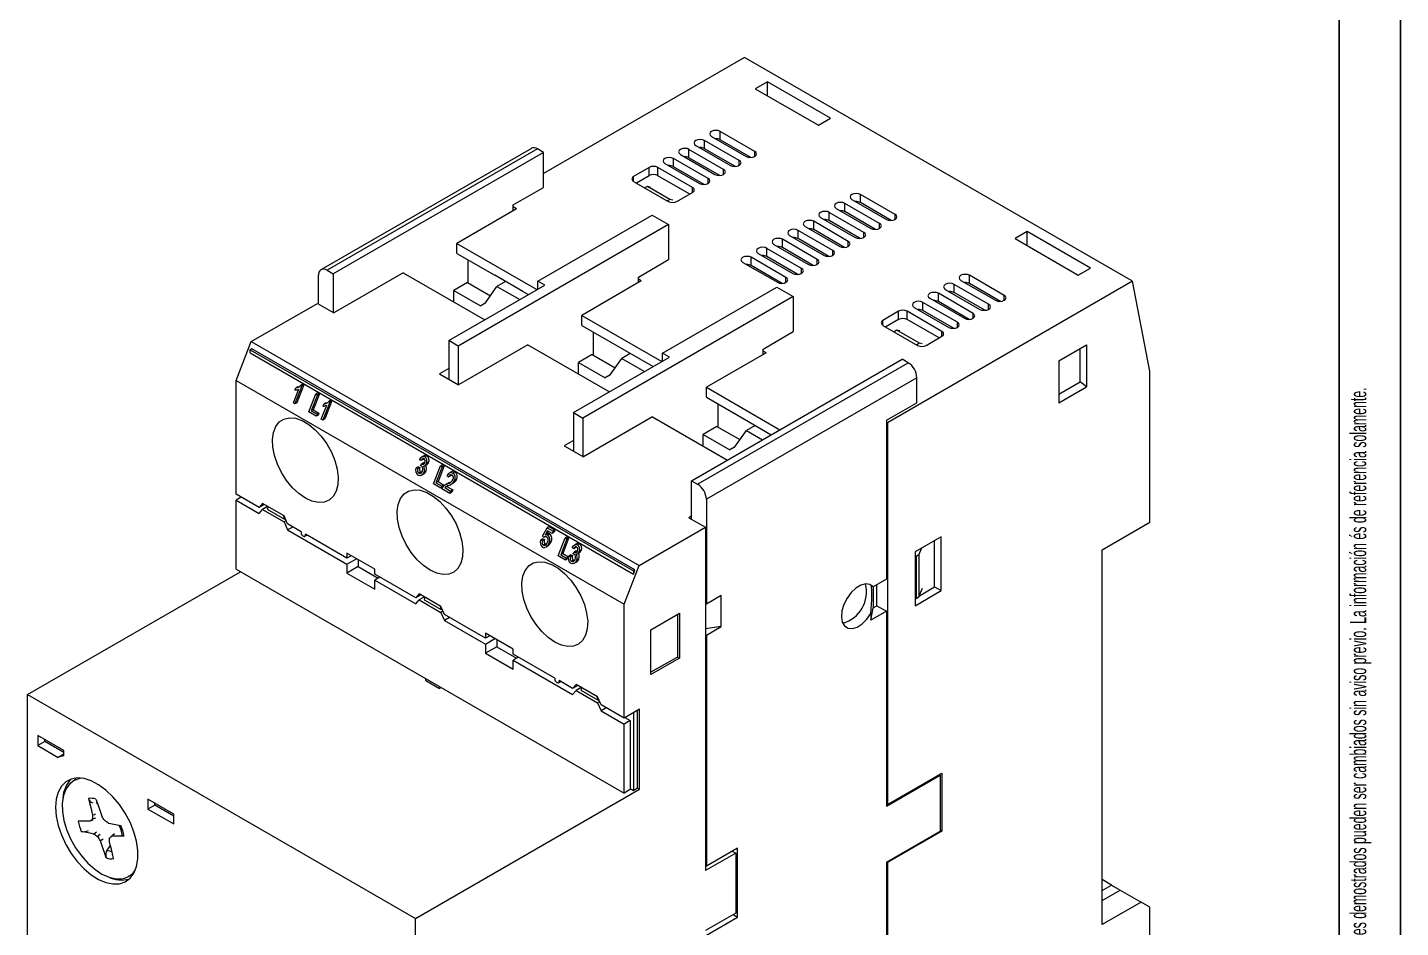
# Model space of a CAD drawing. Header units: millimetres. Extents: x 0 to 420, y 0 to 297.
# Drawn here: x 307.9 to 420, y 73.1 to 146.7 of the extents above; entities that cross this region are included whole.
import ezdxf

# ---------------------------------------------------------------- set-up
doc = ezdxf.new("R2010")
doc.units = ezdxf.units.MM
doc.layers.add('FORMATO', color=7, linetype='Continuous')
doc.styles.add('SLDTEXTSTYLE1', font='TXT', dxfattribs={"width": 0.605})
doc.styles.add('SLDTEXTSTYLE2', font='TXT', dxfattribs={"width": 0.569583})

# ---------------------------------------------------------------- blocks, each defined once
blk = doc.blocks.new('SW_NOTE_0')
at = {"color": 0, "linetype": 'Continuous', "lineweight": 0, "attachment_point": 1, "rotation": 90}
for s, insert, char_height, style in [('Sujeito a alteração sem aviso prévio. As informações contidas são valores de referência.                                                           Los valores demostrados pueden ser cambiados sin aviso previo. La información és de referencia solamente.', (-1.71, 0), 1.32292, 'SLDTEXTSTYLE2'), ('The values shown are subject to change without prior notice. The information is for reference only.', (0.06, 0), 1.3229, 'SLDTEXTSTYLE1')]:
    blk.add_mtext(s, dxfattribs=dict(at, insert=insert, char_height=char_height, style=style))

msp = doc.modelspace()

# ---------------------------------------------------------------- linework, layer by layer
at = {"color": 7, "linetype": 'Continuous', "lineweight": 15}
for p, q in [((366.43, 144.21), (350.02, 134.74)), ((398.11, 125.93), (366.43, 144.21)), ((368.3, 142.23), (367.31, 141.66)), ((367.31, 141.66), (372.47, 138.68)), ((373.46, 139.25), (368.3, 142.23)), ((368.3, 141.09), (368.3, 142.23)), ((372.47, 138.68), (373.46, 139.25)), ((367.28, 136.54), (364.45, 138.17)), ((364.45, 137.5), (364.45, 138.17)), ((349.03, 136.79), (331.85, 126.87)), ((362.47, 137.03), (365.3, 135.4)), ((366, 135.81), (363.18, 137.44)), ((363.18, 136.76), (363.18, 137.44)), ((363.74, 137.76), (366.57, 136.13)), ((366.96, 136.05), (364.45, 137.5)), ((349.53, 136.74), (332.35, 126.83)), ((350.02, 136.46), (332.84, 126.54)), ((350.02, 136.46), (349.53, 136.74)), ((350.02, 133.6), (350.02, 136.46)), ((363.46, 134.34), (360.63, 135.97)), ((360.63, 135.29), (360.63, 135.97)), ((361.2, 136.3), (364.02, 134.66)), ((364.73, 135.07), (361.9, 136.7)), ((361.9, 136.03), (361.9, 136.7)), ((364.42, 134.58), (361.9, 136.03)), ((365.69, 135.31), (363.18, 136.76)), ((358.65, 135.23), (357.38, 134.5)), ((358.65, 134.56), (357.61, 133.96)), ((358.65, 134.56), (358.65, 135.23)), ((362.19, 133.6), (359.36, 135.23)), ((359.36, 134.56), (359.36, 135.23)), ((361.96, 133.06), (359.36, 134.56)), ((359.92, 135.56), (362.75, 133.93)), ((363.14, 133.84), (360.63, 135.29)), ((347.55, 132.17), (350.02, 133.6)), ((357.38, 134.09), (360.21, 132.46)), ((358.51, 133.68), (358.3, 133.56)), ((360.35, 132.62), (358.51, 133.68)), ((358.74, 133.63), (358.51, 133.68)), ((360.35, 132.62), (360.14, 132.5)), ((360.58, 132.57), (360.35, 132.62)), ((360.91, 132.46), (362.19, 133.19)), ((377.46, 130.66), (374.63, 132.29)), ((374.63, 131.62), (374.63, 132.29)), ((375.2, 132.62), (378.03, 130.99)), ((378.73, 131.4), (375.9, 133.03)), ((375.9, 132.36), (375.9, 133.03)), ((378.42, 130.9), (375.9, 132.36)), ((347.83, 131.85), (342.95, 129.03)), ((347.55, 131.68), (347.55, 132.17)), ((347.83, 131.85), (347.55, 132.01)), ((349.56, 125.95), (358.9, 131.34)), ((358.9, 131.34), (360.24, 130.56)), ((376.19, 129.93), (373.36, 131.56)), ((373.36, 130.89), (373.36, 131.56)), ((373.92, 131.89), (376.75, 130.25)), ((377.14, 130.17), (374.63, 131.62)), ((360.24, 130.56), (343.06, 120.64)), ((360.24, 130.56), (360.24, 127.7)), ((373.64, 128.46), (370.81, 130.09)), ((370.81, 129.42), (370.81, 130.09)), ((371.38, 130.42), (374.21, 128.78)), ((374.91, 129.19), (372.09, 130.83)), ((372.09, 130.15), (372.09, 130.83)), ((374.6, 128.7), (372.09, 130.15)), ((372.65, 131.15), (375.48, 129.52)), ((375.87, 129.44), (373.36, 130.89)), ((342.95, 129.03), (349.49, 125.25)), ((342.95, 128.21), (342.95, 129.03)), ((368.83, 128.95), (371.66, 127.31)), ((372.37, 127.72), (369.54, 129.36)), ((369.54, 128.68), (369.54, 129.36)), ((370.11, 129.68), (372.93, 128.05)), ((373.33, 127.97), (370.81, 129.42)), ((389.52, 129.99), (388.53, 129.42)), ((388.53, 129.42), (393.69, 126.44)), ((394.68, 127.01), (389.52, 129.99)), ((389.52, 128.85), (389.52, 129.99)), ((342.95, 128.21), (346.06, 126.42)), ((369.82, 126.25), (366.99, 127.89)), ((366.99, 127.21), (366.99, 127.89)), ((367.56, 128.21), (370.39, 126.58)), ((371.1, 126.99), (368.27, 128.62)), ((368.27, 127.95), (368.27, 128.62)), ((370.78, 126.5), (368.27, 127.95)), ((372.05, 127.23), (369.54, 128.68)), ((332.35, 126.83), (332.84, 126.54)), ((343.87, 125.8), (343.87, 127.68)), ((357.77, 126.27), (360.24, 127.7)), ((366.29, 127.48), (369.12, 125.85)), ((369.51, 125.76), (366.99, 127.21)), ((393.69, 126.44), (394.68, 127.01)), ((331.64, 124.09), (331.64, 126.42)), ((332.84, 126.54), (332.84, 123.4)), ((338.57, 126.62), (332.91, 123.36)), ((338.57, 126.62), (345.22, 122.78)), ((342.28, 121.09), (350.13, 125.62)), ((343.82, 125.83), (342.69, 125.18)), ((343.82, 125.83), (345.69, 124.75)), ((348.33, 125.11), (346.06, 126.42)), ((346.93, 125.92), (346.22, 125.51)), ((350.13, 125.62), (349.56, 125.95)), ((349.56, 125.29), (349.56, 125.95)), ((358.01, 125.97), (353.14, 123.15)), ((357.77, 125.82), (357.77, 126.27)), ((358.01, 125.97), (357.77, 126.11)), ((398.11, 125.93), (378.1, 114.37)), ((386.37, 124.05), (383.54, 125.68)), ((383.54, 125.01), (383.54, 125.68)), ((384.11, 126.01), (386.93, 124.38)), ((387.64, 124.78), (384.81, 126.42)), ((384.81, 125.74), (384.81, 126.42)), ((387.33, 124.29), (384.81, 125.74)), ((399.52, 118.58), (398.11, 125.93)), ((342.69, 124.24), (342.69, 125.18)), ((342.69, 125.18), (344.88, 123.92)), ((345.28, 124.17), (346.22, 125.51)), ((346.22, 125.51), (348.08, 124.44)), ((348.33, 125.11), (348.79, 124.85)), ((370.42, 124.68), (353.24, 114.76)), ((359.75, 120.07), (369.08, 125.46)), ((369.08, 125.46), (370.42, 124.68)), ((370.42, 124.68), (370.42, 121.82)), ((381.56, 124.54), (384.39, 122.91)), ((385.1, 123.31), (382.27, 124.95)), ((382.27, 124.27), (382.27, 124.95)), ((382.83, 125.27), (385.66, 123.64)), ((386.05, 123.56), (383.54, 125.01)), ((326.15, 121), (331.57, 124.13)), ((331.57, 124.13), (332.91, 123.36)), ((345.26, 124.14), (345.02, 124)), ((379.02, 123.48), (377.74, 122.74)), ((379.02, 122.8), (379.02, 123.48)), ((382.55, 121.84), (379.72, 123.48)), ((379.72, 122.8), (379.72, 123.48)), ((380.29, 123.8), (383.12, 122.17)), ((383.82, 122.58), (381, 124.21)), ((381, 123.54), (381, 124.21)), ((383.51, 122.09), (381, 123.54)), ((384.78, 122.82), (382.27, 124.27)), ((353.14, 123.15), (359.68, 119.38)), ((353.14, 122.33), (353.14, 123.15)), ((353.14, 122.33), (358.97, 118.97)), ((377.74, 122.33), (380.57, 120.7)), ((379.02, 122.8), (377.97, 122.2)), ((382.32, 121.3), (379.72, 122.8)), ((342.28, 121.09), (342.28, 117.95)), ((343.06, 120.64), (342.28, 121.09)), ((354.09, 121.78), (354.09, 119.91)), ((367.95, 120.4), (370.42, 121.82)), ((378.87, 121.93), (378.66, 121.8)), ((380.71, 120.87), (378.87, 121.93)), ((379.11, 121.88), (378.87, 121.93)), ((381.28, 120.7), (382.55, 121.44)), ((324.92, 117.84), (326.15, 121)), ((326.2, 120.42), (326.07, 120.34)), ((326.07, 120.34), (357.36, 102.28)), ((326.07, 120.08), (326.07, 120.34)), ((326.07, 120.08), (357.36, 102.02)), ((326.15, 121), (357.82, 102.71)), ((357.49, 102.36), (326.2, 120.42)), ((343.06, 120.64), (343.06, 117.5)), ((348.75, 120.74), (343.09, 117.48)), ((348.75, 120.74), (355.4, 116.91)), ((357.11, 120.04), (356.41, 119.63)), ((360.31, 119.74), (359.75, 120.07)), ((359.75, 119.42), (359.75, 120.07)), ((368.2, 120.09), (363.32, 117.27)), ((367.95, 119.95), (367.95, 120.4)), ((368.2, 120.09), (367.95, 120.23)), ((380.71, 120.87), (380.5, 120.74)), ((380.94, 120.81), (380.71, 120.87)), ((392.1, 119.44), (394.36, 120.74)), ((393.84, 117.72), (393.84, 120.44)), ((394.36, 120.74), (394.36, 117.31)), ((352.46, 115.21), (360.31, 119.74)), ((354, 119.96), (352.87, 119.3)), ((352.87, 118.36), (352.87, 119.3)), ((352.87, 119.3), (355.06, 118.04)), ((354, 119.96), (355.87, 118.87)), ((355.47, 118.29), (356.41, 119.63)), ((356.41, 119.63), (358.26, 118.56)), ((362.12, 109.64), (379.3, 119.56)), ((362.61, 109.35), (379.79, 119.27)), ((379.79, 119.27), (379.3, 119.56)), ((392.1, 119.44), (392.1, 116.01)), ((324.92, 117.84), (356.6, 99.56)), ((324.92, 108.54), (324.92, 117.84)), ((342.28, 118.8), (341.54, 118.38)), ((341.54, 118.38), (343.09, 117.48)), ((355.44, 118.26), (355.2, 118.13)), ((380.5, 118.05), (363.32, 108.13)), ((380.5, 116.01), (380.5, 118.05)), ((399.52, 106.25), (399.52, 118.58)), ((329.6, 115.99), (330.05, 117.13)), ((330.3, 117.39), (329.73, 115.91)), ((329.73, 117.05), (329.8, 117.22)), ((329.96, 117.32), (329.8, 117.22)), ((330.46, 117.48), (329.89, 116.01)), ((330.38, 117.53), (330.22, 117.43)), ((330.22, 117.43), (330.3, 117.39)), ((330.46, 117.48), (330.3, 117.39)), ((330.38, 117.53), (330.46, 117.48)), ((330.86, 115.26), (331.43, 116.73)), ((331.57, 116.65), (331.06, 115.35)), ((331.73, 116.75), (331.22, 115.44)), ((331.59, 116.83), (331.43, 116.73)), ((331.43, 116.73), (331.57, 116.65)), ((331.73, 116.75), (331.57, 116.65)), ((331.59, 116.83), (331.73, 116.75)), ((363.32, 117.27), (369.33, 113.8)), ((363.32, 116.46), (363.32, 117.27)), ((392.1, 116.71), (393.84, 117.72)), ((392.1, 116.01), (394.36, 117.31)), ((394.36, 117.31), (393.84, 117.72)), ((329.73, 115.91), (329.6, 115.99)), ((329.89, 116.01), (329.73, 115.91)), ((331.88, 114.67), (332.33, 115.81)), ((332.58, 116.07), (332.01, 114.59)), ((332.02, 115.73), (332.08, 115.9)), ((332.25, 116), (332.08, 115.9)), ((332.75, 116.16), (332.17, 114.69)), ((332.66, 116.21), (332.5, 116.11)), ((332.5, 116.11), (332.58, 116.07)), ((332.75, 116.16), (332.58, 116.07)), ((332.66, 116.21), (332.75, 116.16)), ((363.32, 116.46), (366.43, 114.66)), ((364.27, 115.91), (364.27, 114.03)), ((378.03, 114.58), (380.5, 116.01)), ((331.47, 114.91), (330.86, 115.26)), ((331.22, 115.44), (331.06, 115.35)), ((331.06, 115.35), (331.53, 115.08)), ((331.22, 115.44), (331.69, 115.17)), ((331.53, 115.08), (331.47, 114.91)), ((331.63, 115), (331.47, 114.91)), ((331.69, 115.17), (331.53, 115.08)), ((331.69, 115.17), (331.63, 115)), ((332.01, 114.59), (331.88, 114.67)), ((332.17, 114.69), (332.01, 114.59)), ((352.46, 115.21), (352.46, 112.07)), ((352.46, 115.21), (353.24, 114.76)), ((353.24, 114.76), (353.24, 111.62)), ((358.93, 114.86), (353.28, 111.6)), ((358.93, 114.86), (365.05, 111.33)), ((366.43, 114.66), (368.62, 113.4)), ((378.03, 114.58), (378.03, 101.6)), ((378.1, 114.37), (378.03, 114.42)), ((378.1, 114.37), (378.1, 83.18)), ((364.18, 114.08), (363.05, 113.42)), ((363.05, 112.49), (363.05, 113.42)), ((363.05, 113.42), (365.24, 112.16)), ((364.18, 114.08), (366.06, 113)), ((365.65, 112.42), (366.59, 113.75)), ((367.3, 114.16), (366.59, 113.75)), ((366.59, 113.75), (367.91, 112.99)), ((352.46, 112.93), (351.72, 112.5)), ((351.72, 112.5), (353.28, 111.6)), ((365.62, 112.39), (365.38, 112.25)), ((340.02, 111.29), (339.9, 111.38)), ((339.98, 110.85), (340.05, 111.01)), ((340.19, 111.38), (340.02, 111.29)), ((340.22, 111.11), (340.05, 111.01)), ((340.24, 111.09), (340.07, 111)), ((340.25, 111.68), (340.09, 111.59)), ((340.5, 111.68), (340.34, 111.59)), ((340.64, 111.15), (340.47, 111.05)), ((339.78, 110.78), (339.62, 110.69)), ((339.62, 110.69), (339.75, 110.63)), ((339.92, 110.73), (339.75, 110.63)), ((339.78, 110.78), (339.92, 110.73)), ((340, 110.36), (339.84, 110.26)), ((340.06, 110.1), (340.22, 110.19)), ((340.43, 110.46), (340.27, 110.37)), ((340.33, 110.87), (340.5, 110.96)), ((341.04, 109.38), (341.61, 110.85)), ((341.75, 110.77), (341.24, 109.47)), ((341.91, 110.87), (341.41, 109.57)), ((341.77, 110.95), (341.61, 110.85)), ((341.61, 110.85), (341.75, 110.77)), ((341.91, 110.87), (341.75, 110.77)), ((341.77, 110.95), (341.91, 110.87)), ((342.27, 109.94), (342.15, 110.04)), ((342.43, 110.04), (342.27, 109.94)), ((342.5, 110.37), (342.34, 110.28)), ((342.47, 110.13), (342.43, 110.04)), ((342.79, 110.36), (342.63, 110.27)), ((341.65, 109.03), (341.04, 109.38)), ((341.41, 109.57), (341.24, 109.47)), ((341.24, 109.47), (341.71, 109.2)), ((341.41, 109.57), (341.88, 109.29)), ((341.71, 109.2), (341.65, 109.03)), ((341.79, 109.11), (341.65, 109.03)), ((341.88, 109.29), (341.71, 109.2)), ((342.37, 108.61), (341.72, 108.99)), ((341.88, 109.29), (341.81, 109.12)), ((342.12, 109.18), (341.96, 109.08)), ((341.96, 109.08), (342.44, 108.8)), ((342.18, 109.41), (342.02, 109.32)), ((342.12, 109.18), (342.61, 108.9)), ((342.34, 109.49), (342.18, 109.4)), ((342.34, 109.49), (342.47, 109.56)), ((342.44, 108.8), (342.37, 108.61)), ((342.61, 108.9), (342.44, 108.8)), ((342.46, 109.34), (342.62, 109.43)), ((342.61, 108.9), (342.53, 108.71)), ((342.94, 109.78), (342.77, 109.69)), ((362.12, 106.5), (362.12, 109.64)), ((362.12, 109.64), (362.61, 109.35)), ((326.8, 107.45), (324.92, 108.54)), ((325.35, 108.29), (324.92, 108.05)), ((324.92, 102.41), (324.92, 108.05)), ((324.92, 108.05), (326.8, 106.96)), ((327.08, 107.78), (326.8, 107.45)), ((327.22, 107.7), (326.8, 107.45)), ((328.85, 106.76), (327.08, 107.78)), ((342.53, 108.71), (342.37, 108.61)), ((363.32, 108.13), (363.32, 99.56)), ((326.8, 106.96), (327.08, 107.29)), ((327.5, 107.54), (327.08, 107.29)), ((327.08, 107.29), (328.85, 106.27)), ((327.54, 107.51), (327.47, 107.31)), ((327.47, 107.31), (328.88, 106.49)), ((328.88, 106.49), (328.81, 106.78)), ((329.13, 106.11), (328.85, 106.76)), ((328.95, 106.53), (328.88, 106.49)), ((362.12, 106.74), (361.9, 106.62)), ((361.9, 106.62), (363.25, 105.84)), ((329.02, 106.37), (328.85, 106.27)), ((328.85, 106.27), (329.13, 105.62)), ((330.23, 105.47), (329.13, 106.11)), ((329.55, 105.86), (329.13, 105.62)), ((329.13, 105.62), (333.97, 102.82)), ((330.23, 105.47), (330.23, 105.39)), ((349.93, 105.1), (350.33, 105.8)), ((350.36, 105.55), (350.16, 105.2)), ((350.44, 105.5), (350.32, 105.29)), ((350.49, 105.89), (350.33, 105.8)), ((350.33, 105.8), (350.8, 105.53)), ((350.72, 105.34), (350.36, 105.55)), ((350.49, 105.89), (350.96, 105.62)), ((350.8, 105.53), (350.72, 105.34)), ((350.89, 105.43), (350.72, 105.34)), ((350.96, 105.62), (350.8, 105.53)), ((350.96, 105.62), (350.89, 105.43)), ((357.82, 102.71), (363.25, 105.84)), ((363.25, 105.84), (363.25, 77.8)), ((395.63, 104), (399.52, 106.25)), ((330.37, 105.15), (330.44, 105.11)), ((330.54, 105.1), (330.71, 105.2)), ((333.97, 103.31), (330.58, 105.27)), ((330.58, 105.19), (330.58, 105.27)), ((349.96, 104.9), (349.8, 104.81)), ((349.8, 104.81), (349.94, 104.75)), ((350.05, 105.01), (349.93, 105.1)), ((350.1, 104.85), (349.94, 104.75)), ((349.96, 104.9), (350.1, 104.85)), ((350.18, 104.48), (350.01, 104.39)), ((350.14, 105.06), (350.05, 105.01)), ((350.32, 105.29), (350.16, 105.2)), ((350.18, 104.48), (350.26, 104.46)), ((350.22, 104.22), (350.38, 104.31)), ((350.43, 104.34), (350.27, 104.25)), ((350.54, 105.29), (350.37, 105.2)), ((350.43, 104.34), (350.38, 104.32)), ((350.64, 104.65), (350.48, 104.55)), ((351.22, 103.5), (351.79, 104.98)), ((351.93, 104.9), (351.43, 103.59)), ((352.1, 104.99), (351.59, 103.69)), ((351.96, 105.07), (351.79, 104.98)), ((351.79, 104.98), (351.93, 104.9)), ((352.1, 104.99), (351.93, 104.9)), ((351.96, 105.07), (352.1, 104.99)), ((352.72, 104.49), (352.55, 104.39)), ((352.97, 104.49), (352.81, 104.39)), ((382.48, 105.07), (380.36, 103.84)), ((381.96, 100.96), (381.96, 104.76)), ((382.48, 100.66), (382.48, 105.07)), ((336.24, 102.41), (333.97, 103.72)), ((333.97, 103.72), (333.97, 103.31)), ((334.33, 103.51), (333.97, 103.31)), ((333.97, 102.82), (334.75, 103.27)), ((334.89, 103.19), (334.89, 102.62)), ((350.27, 104.25), (350.22, 104.22)), ((351.83, 103.15), (351.22, 103.5)), ((351.59, 103.69), (351.43, 103.59)), ((351.43, 103.59), (351.9, 103.32)), ((351.59, 103.69), (352.06, 103.42)), ((351.9, 103.32), (351.83, 103.15)), ((351.99, 103.25), (351.83, 103.15)), ((352.06, 103.42), (351.9, 103.32)), ((352.06, 103.42), (351.99, 103.25)), ((352.25, 103.58), (352.09, 103.49)), ((352.09, 103.49), (352.22, 103.44)), ((352.38, 103.53), (352.22, 103.44)), ((352.25, 103.58), (352.38, 103.53)), ((352.47, 103.16), (352.3, 103.06)), ((352.49, 104.09), (352.37, 104.18)), ((352.44, 103.65), (352.52, 103.82)), ((352.65, 104.18), (352.49, 104.09)), ((352.68, 103.91), (352.52, 103.82)), ((352.7, 103.9), (352.54, 103.8)), ((352.9, 103.26), (352.74, 103.17)), ((352.8, 103.67), (352.96, 103.77)), ((353.1, 103.95), (352.94, 103.85)), ((380.36, 103.84), (380.36, 99.43)), ((380.46, 103.45), (380.36, 103.51)), ((380.68, 103.58), (380.46, 103.45)), ((380.46, 103.45), (380.46, 100.02)), ((380.68, 103.58), (380.9, 104.15)), ((380.68, 103.58), (380.68, 100.15)), ((395.63, 73.38), (395.63, 104)), ((307.89, 92.17), (325.28, 102.21)), ((324.92, 102.41), (356.6, 84.12)), ((333.97, 102.82), (333.97, 102.09)), ((334.89, 102.62), (333.97, 102.09)), ((333.97, 102.09), (336.24, 100.78)), ((334.89, 102.62), (336.52, 101.68)), ((336.24, 102), (336.24, 102.41)), ((352.52, 102.9), (352.69, 102.99)), ((356.6, 99.56), (357.82, 102.71)), ((357.36, 102.02), (357.49, 102.36)), ((357.49, 102.36), (357.36, 102.28)), ((357.36, 102.28), (357.36, 102.02)), ((339.59, 100.07), (336.24, 102)), ((336.66, 101.76), (336.24, 101.51)), ((336.24, 100.78), (336.24, 101.51)), ((336.24, 101.51), (339.59, 99.58)), ((376.79, 101.06), (376.94, 100.97)), ((378.03, 101.6), (376.94, 100.97)), ((376.94, 100.97), (376.94, 99.25)), ((377.25, 99.43), (377.25, 101.15)), ((380.71, 100.24), (381.96, 100.96)), ((381.96, 100.96), (382.48, 100.66)), ((339.88, 100.39), (339.59, 100.07)), ((340.02, 100.31), (339.59, 100.07)), ((339.59, 99.58), (339.88, 99.9)), ((341.64, 99.37), (339.88, 100.39)), ((340.3, 100.15), (339.88, 99.9)), ((339.88, 99.9), (341.64, 98.88)), ((340.34, 100.13), (340.27, 99.92)), ((340.27, 99.92), (341.68, 99.11)), ((364.54, 100.26), (363.32, 99.56)), ((364.54, 97.73), (364.54, 100.26)), ((380.36, 99.43), (382.48, 100.66)), ((380.46, 100.02), (380.36, 100.08)), ((380.36, 100.04), (380.4, 100.06)), ((380.46, 100.02), (380.68, 100.15)), ((380.68, 100.15), (380.96, 100.87)), ((341.68, 99.11), (341.61, 99.39)), ((341.93, 98.72), (341.64, 99.37)), ((341.81, 98.98), (341.64, 98.88)), ((341.64, 98.88), (341.93, 98.23)), ((341.74, 99.14), (341.68, 99.11)), ((345.29, 96.78), (341.93, 98.72)), ((356.6, 90.25), (356.6, 99.56)), ((358.79, 97.47), (361.13, 98.82)), ((360.96, 98.73), (360.96, 95.24)), ((361.13, 98.82), (361.13, 95.15)), ((363.32, 99.56), (363.25, 99.6)), ((376.75, 98.25), (376.94, 99.25)), ((378.03, 98.98), (376.75, 98.25)), ((376.75, 98.8), (376.75, 98.25)), ((376.94, 99.25), (377.25, 99.43)), ((377.25, 99.43), (378.03, 98.98)), ((378.03, 98.98), (378.03, 83.06)), ((342.35, 98.47), (341.93, 98.23)), ((341.93, 98.23), (345.29, 96.29)), ((364.54, 97.73), (363.25, 97.53)), ((363.32, 97.02), (364.54, 97.73)), ((347.55, 95.88), (345.29, 97.19)), ((345.29, 97.19), (345.29, 96.78)), ((345.64, 96.98), (345.29, 96.78)), ((345.29, 96.29), (346.06, 96.74)), ((346.21, 96.66), (346.21, 96.08)), ((358.79, 93.8), (358.79, 97.47)), ((363.25, 97.07), (363.32, 97.02)), ((363.32, 97.02), (363.32, 78.16)), ((345.29, 96.29), (345.29, 95.55)), ((346.21, 96.08), (345.29, 95.55)), ((345.29, 95.55), (347.55, 94.25)), ((346.21, 96.08), (347.83, 95.15)), ((347.55, 95.47), (347.55, 95.88)), ((350.94, 93.51), (347.55, 95.47)), ((347.97, 95.23), (347.55, 94.98)), ((347.55, 94.25), (347.55, 94.98)), ((347.55, 94.98), (352.39, 92.19)), ((360.96, 95.24), (358.79, 93.99)), ((361.13, 95.15), (358.79, 93.8)), ((360.96, 95.24), (361.13, 95.15)), ((340.35, 93.5), (340.41, 93.31)), ((340.41, 93.31), (341.54, 92.66)), ((350.94, 93.51), (350.94, 93.43)), ((351.08, 93.19), (351.16, 93.15)), ((351.26, 93.14), (351.43, 93.23)), ((352.39, 92.68), (351.3, 93.31)), ((351.3, 93.23), (351.3, 93.31)), ((307.89, 55.51), (307.89, 92.17)), ((307.89, 92.17), (339.57, 73.88)), ((341.54, 92.66), (341.6, 92.79)), ((341.68, 92.74), (341.54, 92.66)), ((352.68, 93), (352.39, 92.68)), ((352.82, 92.92), (352.39, 92.68)), ((352.39, 92.19), (352.68, 92.51)), ((354.44, 91.98), (352.68, 93)), ((353.1, 92.76), (352.68, 92.51)), ((352.68, 92.51), (354.44, 91.49)), ((353.14, 92.74), (353.06, 92.53)), ((353.06, 92.53), (354.48, 91.72)), ((354.48, 91.72), (354.41, 92)), ((354.73, 91.33), (354.44, 91.98)), ((354.61, 91.59), (354.44, 91.49)), ((354.44, 91.49), (354.73, 90.84)), ((354.54, 91.75), (354.48, 91.72)), ((356.6, 90.25), (354.73, 91.33)), ((355.15, 91.08), (354.73, 90.84)), ((354.73, 90.84), (356.6, 89.76)), ((357.87, 90.98), (356.6, 90.25)), ((357.71, 84.54), (357.71, 90.89)), ((357.87, 84.45), (357.87, 90.98)), ((357.1, 90.04), (356.6, 89.76)), ((356.6, 84.12), (356.6, 89.76)), ((356.67, 90.29), (357.1, 90.04)), ((357.1, 90.04), (357.1, 84.41)), ((357.36, 90.68), (357.36, 84.34)), ((310.86, 87.6), (308.74, 88.82)), ((308.74, 88.82), (308.74, 88.01)), ((309.3, 88.33), (308.74, 88.01)), ((308.74, 88.01), (310.4, 87.04)), ((309.3, 88.33), (309.3, 88.5)), ((310.86, 87.43), (309.3, 88.33)), ((310.86, 87.18), (310.86, 87.6)), ((310.86, 87.3), (310.4, 87.04)), ((311.86, 85.25), (311.65, 85.13)), ((378.03, 83.06), (382.41, 85.59)), ((378.1, 83.18), (382.55, 85.75)), ((382.41, 85.59), (382.34, 85.63)), ((382.41, 85.59), (382.41, 81.02)), ((382.55, 85.75), (382.55, 81.02)), ((339.57, 73.88), (357.87, 84.45)), ((357.1, 84.41), (356.6, 84.12)), ((357.1, 84.49), (357.36, 84.34)), ((357.36, 84.34), (357.71, 84.54)), ((357.71, 84.54), (357.87, 84.45)), ((313.49, 83.34), (313.58, 83.33)), ((317.72, 83.64), (317.72, 82.82)), ((319.84, 82.41), (317.72, 83.64)), ((318.28, 83.15), (317.72, 82.82)), ((318.28, 83.15), (318.28, 83.31)), ((319.84, 82.25), (318.28, 83.15)), ((378.03, 83.22), (378.1, 83.18)), ((313.23, 81.92), (312.99, 81.82)), ((313.43, 82.07), (313.19, 81.98)), ((317.72, 82.82), (319.84, 81.6)), ((319.84, 81.6), (319.84, 82.41)), ((313.53, 80.93), (313.3, 80.78)), ((313.83, 80.73), (313.6, 80.58)), ((314.99, 80.79), (314.8, 80.64)), ((378.03, 78.49), (382.41, 81.02)), ((382.55, 81.02), (378.1, 78.45)), ((382.41, 81.1), (382.55, 81.02)), ((314.06, 80.37), (313.84, 80.22)), ((314.4, 79.46), (314.66, 79.83)), ((314.79, 80.63), (314.61, 80.48)), ((365.86, 79.63), (363.32, 78.16)), ((365.86, 74), (365.86, 79.63)), ((365.72, 79.22), (363.25, 77.8)), ((365.44, 79.39), (365.72, 79.22)), ((365.72, 79.22), (365.72, 74.32)), ((378.03, 78.49), (378.03, 56.52)), ((378.1, 78.45), (378.03, 78.49)), ((316.15, 77.33), (316.36, 77.45)), ((363.25, 78.2), (363.32, 78.16)), ((378.1, 78.45), (378.1, 45.31)), ((396.41, 76.61), (395.63, 77.06)), ((395.63, 76.16), (396.41, 76.61)), ((396.41, 76.61), (397.12, 76.2)), ((395.63, 75.34), (397.12, 76.2)), ((398.81, 75.22), (395.63, 73.38)), ((397.12, 76.2), (398.81, 75.22)), ((399.52, 74.81), (398.81, 75.22)), ((365.72, 74.32), (363.25, 72.9)), ((363.32, 72.53), (365.86, 74)), ((365.51, 74.2), (365.86, 74)), ((399.52, 53.58), (399.52, 74.81)), ((339.57, 37.22), (339.57, 73.88))]:
    msp.add_line(p, q, dxfattribs=at)
at = {"color": 1, "linetype": 'Continuous', "lineweight": 15}
for p, q in [((366, 135.4), (366, 135.81)), ((367.28, 136.13), (367.28, 136.54)), ((364.73, 134.66), (364.73, 135.07)), ((357.38, 134.09), (357.38, 134.5)), ((362.19, 133.19), (362.19, 133.6)), ((363.46, 133.93), (363.46, 134.34)), ((378.73, 130.99), (378.73, 131.4)), ((377.46, 130.25), (377.46, 130.66)), ((374.91, 128.78), (374.91, 129.19)), ((376.19, 129.52), (376.19, 129.93)), ((373.64, 128.05), (373.64, 128.46)), ((371.1, 126.58), (371.1, 126.99)), ((372.37, 127.31), (372.37, 127.72)), ((369.82, 125.85), (369.82, 126.25)), ((387.64, 124.38), (387.64, 124.78)), ((345.23, 124.12), (345.21, 124.1)), ((386.37, 123.64), (386.37, 124.05)), ((377.74, 122.33), (377.74, 122.74)), ((383.82, 122.17), (383.82, 122.58)), ((385.1, 122.91), (385.1, 123.31)), ((382.55, 121.44), (382.55, 121.84)), ((355.41, 118.24), (355.39, 118.23)), ((365.59, 112.36), (365.57, 112.35)), ((330.65, 105.23), (330.58, 105.19)), ((351.37, 93.27), (351.3, 93.23))]:
    msp.add_line(p, q, dxfattribs=at)
at = {"color": 7, "linetype": 'Continuous', "lineweight": 15, "flags": 128}
for points in [[(364.45, 138.17), (364.29, 138.24), (364.1, 138.26), (363.9, 138.24), (363.74, 138.17), (363.63, 138.08), (363.6, 137.97), (363.63, 137.86), (363.74, 137.76)], [(361.9, 136.7), (361.74, 136.77), (361.55, 136.79), (361.36, 136.77), (361.2, 136.7), (361.09, 136.61), (361.05, 136.5), (361.09, 136.39), (361.2, 136.3)], [(363.18, 137.44), (363.01, 137.5), (362.82, 137.52), (362.63, 137.5), (362.47, 137.44), (362.36, 137.34), (362.32, 137.23), (362.36, 137.12), (362.47, 137.03)], [(360.63, 135.97), (360.47, 136.03), (360.28, 136.05), (360.09, 136.03), (359.92, 135.97), (359.82, 135.87), (359.78, 135.76), (359.82, 135.65), (359.92, 135.56)], [(365.3, 135.4), (365.46, 135.33), (365.65, 135.31), (365.84, 135.33), (366, 135.4), (366.11, 135.49), (366.15, 135.6), (366.11, 135.71), (366, 135.81)], [(366.57, 136.13), (366.73, 136.07), (366.92, 136.05), (367.12, 136.07), (367.28, 136.13), (367.39, 136.23), (367.42, 136.34), (367.39, 136.45), (367.28, 136.54)], [(364.02, 134.66), (364.19, 134.6), (364.38, 134.58), (364.57, 134.6), (364.73, 134.66), (364.84, 134.76), (364.88, 134.87), (364.84, 134.98), (364.73, 135.07)], [(362.75, 133.93), (362.91, 133.87), (363.11, 133.84), (363.3, 133.87), (363.46, 133.93), (363.57, 134.02), (363.61, 134.13), (363.57, 134.24), (363.46, 134.34)], [(374.63, 132.29), (374.47, 132.36), (374.28, 132.38), (374.09, 132.36), (373.92, 132.29), (373.82, 132.2), (373.78, 132.09), (373.82, 131.98), (373.92, 131.89)], [(375.9, 133.03), (375.74, 133.09), (375.55, 133.11), (375.36, 133.09), (375.2, 133.03), (375.09, 132.94), (375.05, 132.83), (375.09, 132.72), (375.2, 132.62)], [(373.36, 131.56), (373.2, 131.62), (373, 131.64), (372.81, 131.62), (372.65, 131.56), (372.54, 131.47), (372.5, 131.36), (372.54, 131.25), (372.65, 131.15)], [(378.03, 130.99), (378.19, 130.93), (378.38, 130.9), (378.57, 130.93), (378.73, 130.99), (378.84, 131.08), (378.88, 131.19), (378.84, 131.3), (378.73, 131.4)], [(370.81, 130.09), (370.65, 130.15), (370.46, 130.18), (370.27, 130.15), (370.11, 130.09), (370, 130), (369.96, 129.89), (370, 129.78), (370.11, 129.68)], [(372.09, 130.83), (371.92, 130.89), (371.73, 130.91), (371.54, 130.89), (371.38, 130.83), (371.27, 130.73), (371.23, 130.62), (371.27, 130.51), (371.38, 130.42)], [(376.75, 130.25), (376.91, 130.19), (377.11, 130.17), (377.3, 130.19), (377.46, 130.25), (377.57, 130.35), (377.61, 130.46), (377.57, 130.57), (377.46, 130.66)], [(369.54, 129.36), (369.38, 129.42), (369.19, 129.44), (369, 129.42), (368.83, 129.36), (368.72, 129.26), (368.69, 129.15), (368.72, 129.04), (368.83, 128.95)], [(374.21, 128.78), (374.37, 128.72), (374.56, 128.7), (374.75, 128.72), (374.91, 128.78), (375.02, 128.88), (375.06, 128.99), (375.02, 129.1), (374.91, 129.19)], [(375.48, 129.52), (375.64, 129.46), (375.83, 129.43), (376.02, 129.46), (376.19, 129.52), (376.3, 129.61), (376.33, 129.72), (376.3, 129.83), (376.19, 129.93)], [(366.99, 127.89), (366.83, 127.95), (366.64, 127.97), (366.45, 127.95), (366.29, 127.89), (366.18, 127.79), (366.14, 127.68), (366.18, 127.57), (366.29, 127.48)], [(368.27, 128.62), (368.11, 128.68), (367.91, 128.71), (367.72, 128.68), (367.56, 128.62), (367.45, 128.53), (367.41, 128.42), (367.45, 128.31), (367.56, 128.21)], [(372.93, 128.05), (373.1, 127.99), (373.29, 127.96), (373.48, 127.99), (373.64, 128.05), (373.75, 128.14), (373.79, 128.25), (373.75, 128.36), (373.64, 128.46)], [(370.39, 126.58), (370.55, 126.52), (370.74, 126.5), (370.93, 126.52), (371.1, 126.58), (371.2, 126.67), (371.24, 126.78), (371.2, 126.89), (371.1, 126.99)], [(371.66, 127.31), (371.82, 127.25), (372.02, 127.23), (372.21, 127.25), (372.37, 127.31), (372.48, 127.41), (372.52, 127.52), (372.48, 127.63), (372.37, 127.72)], [(369.12, 125.85), (369.28, 125.78), (369.47, 125.76), (369.66, 125.78), (369.82, 125.85), (369.93, 125.94), (369.97, 126.05), (369.93, 126.16), (369.82, 126.25)], [(383.54, 125.68), (383.38, 125.74), (383.19, 125.77), (383, 125.74), (382.83, 125.68), (382.73, 125.59), (382.69, 125.48), (382.73, 125.37), (382.83, 125.27)], [(384.81, 126.42), (384.65, 126.48), (384.46, 126.5), (384.27, 126.48), (384.11, 126.42), (384, 126.32), (383.96, 126.21), (384, 126.1), (384.11, 126.01)], [(382.27, 124.95), (382.11, 125.01), (381.91, 125.03), (381.72, 125.01), (381.56, 124.95), (381.45, 124.85), (381.41, 124.74), (381.45, 124.63), (381.56, 124.54)], [(386.93, 124.38), (387.1, 124.31), (387.29, 124.29), (387.48, 124.31), (387.64, 124.38), (387.75, 124.47), (387.79, 124.58), (387.75, 124.69), (387.64, 124.78)], [(381, 124.21), (380.83, 124.27), (380.64, 124.3), (380.45, 124.27), (380.29, 124.21), (380.18, 124.12), (380.14, 124.01), (380.18, 123.9), (380.29, 123.8)], [(385.66, 123.64), (385.82, 123.58), (386.02, 123.56), (386.21, 123.58), (386.37, 123.64), (386.48, 123.73), (386.52, 123.84), (386.48, 123.96), (386.37, 124.05)], [(383.12, 122.17), (383.28, 122.11), (383.47, 122.09), (383.66, 122.11), (383.82, 122.17), (383.93, 122.26), (383.97, 122.38), (383.93, 122.49), (383.82, 122.58)], [(384.39, 122.91), (384.55, 122.84), (384.74, 122.82), (384.93, 122.84), (385.1, 122.91), (385.2, 123), (385.24, 123.11), (385.2, 123.22), (385.1, 123.31)], [(329.96, 117.32), (330.11, 117.35), (330.12, 117.36)], [(332.25, 116), (332.39, 116.03), (332.41, 116.04)], [(330.58, 108.21), (330.04, 108.59), (329.52, 109.07), (329.04, 109.65), (328.63, 110.3), (328.3, 110.99), (328.06, 111.69), (327.92, 112.38), (327.9, 113.02), (327.98, 113.59), (328.17, 114.07), (328.45, 114.44), (328.83, 114.68), (329.27, 114.78), (329.77, 114.74), (330.31, 114.56), (330.85, 114.24), (331.38, 113.81), (331.88, 113.27), (332.33, 112.66), (332.7, 111.98), (332.99, 111.29), (333.18, 110.59), (333.26, 109.92), (333.23, 109.31), (333.1, 108.78), (332.86, 108.35), (332.53, 108.05), (332.11, 107.88), (331.64, 107.85), (331.12, 107.96), (330.58, 108.21)], [(339.9, 111.38), (340.04, 111.55), (340.13, 111.61), (340.24, 111.62), (340.33, 111.59), (340.34, 111.59)], [(340.28, 111.42), (340.21, 111.44), (340.16, 111.43), (340.11, 111.4), (340.04, 111.32), (340.02, 111.29)], [(340.22, 111.43), (340.21, 111.42), (340.19, 111.38)], [(340.24, 111.09), (340.32, 111.07), (340.32, 111.07)], [(339.75, 110.63), (339.73, 110.52), (339.74, 110.41), (339.76, 110.35), (339.79, 110.3), (339.84, 110.26)], [(340.27, 110.37), (340.18, 110.21), (340.07, 110.1), (339.94, 110.05), (339.82, 110.07), (339.77, 110.09)], [(339.84, 110.26), (339.9, 110.24), (339.98, 110.25), (340.05, 110.29), (340.1, 110.36), (340.14, 110.44)], [(339.92, 110.73), (339.9, 110.62), (339.9, 110.5), (339.92, 110.44), (339.95, 110.39), (340, 110.36)], [(340, 110.36), (340.07, 110.33), (340.08, 110.33)], [(342.15, 110.04), (342.28, 110.23), (342.37, 110.3), (342.47, 110.32), (342.57, 110.29), (342.63, 110.27)], [(342.56, 110.1), (342.48, 110.13), (342.42, 110.12), (342.36, 110.09), (342.31, 110.03), (342.27, 109.94)], [(340.76, 102.33), (340.22, 102.71), (339.7, 103.19), (339.23, 103.77), (338.81, 104.42), (338.48, 105.11), (338.24, 105.81), (338.1, 106.5), (338.08, 107.14), (338.16, 107.71), (338.35, 108.19), (338.64, 108.56), (339.01, 108.8), (339.46, 108.9), (339.96, 108.86), (340.49, 108.68), (341.03, 108.36), (341.57, 107.93), (342.06, 107.39), (342.51, 106.78), (342.89, 106.11), (343.17, 105.41), (343.36, 104.71), (343.44, 104.04), (343.42, 103.43), (343.28, 102.9), (343.04, 102.48), (342.71, 102.17), (342.3, 102), (341.82, 101.97), (341.3, 102.08), (340.76, 102.33)], [(342.18, 109.41), (342.22, 109.43), (342.34, 109.49)], [(349.94, 104.75), (349.91, 104.6), (349.92, 104.52), (349.95, 104.45), (349.99, 104.4), (350.01, 104.39)], [(350.01, 104.39), (350.1, 104.36), (350.16, 104.37), (350.23, 104.42), (350.3, 104.52), (350.35, 104.61)], [(350.1, 104.85), (350.07, 104.69), (350.08, 104.61), (350.11, 104.54), (350.15, 104.5), (350.18, 104.48)], [(350.35, 104.61), (350.39, 104.77), (350.39, 104.86), (350.37, 104.94), (350.33, 105), (350.27, 105.05)], [(352.37, 104.18), (352.5, 104.36), (352.6, 104.41), (352.7, 104.43), (352.79, 104.4), (352.81, 104.39)], [(352.22, 103.44), (352.2, 103.33), (352.2, 103.21), (352.22, 103.15), (352.26, 103.1), (352.3, 103.06)], [(352.74, 103.17), (352.65, 103.01), (352.54, 102.91), (352.41, 102.86), (352.29, 102.87), (352.23, 102.9)], [(352.3, 103.06), (352.37, 103.04), (352.44, 103.05), (352.51, 103.09), (352.57, 103.16), (352.61, 103.24)], [(352.38, 103.53), (352.36, 103.42), (352.37, 103.31), (352.39, 103.24), (352.42, 103.19), (352.47, 103.16)], [(352.47, 103.16), (352.53, 103.13), (352.55, 103.14)], [(352.74, 104.22), (352.68, 104.24), (352.62, 104.23), (352.57, 104.2), (352.51, 104.13), (352.49, 104.09)], [(352.69, 104.24), (352.67, 104.22), (352.65, 104.18)], [(352.7, 103.9), (352.79, 103.87), (352.79, 103.87)], [(350.94, 96.45), (350.4, 96.83), (349.88, 97.32), (349.41, 97.9), (349, 98.54), (348.66, 99.23), (348.42, 99.93), (348.29, 100.62), (348.26, 101.26), (348.34, 101.84), (348.53, 102.32), (348.82, 102.68), (349.19, 102.92), (349.64, 103.02), (350.14, 102.98), (350.67, 102.8), (351.22, 102.49), (351.75, 102.05), (352.25, 101.52), (352.69, 100.9), (353.07, 100.23), (353.36, 99.53), (353.54, 98.83), (353.63, 98.16), (353.6, 97.55), (353.46, 97.02), (353.22, 96.6), (352.89, 96.29), (352.48, 96.12), (352, 96.09), (351.48, 96.2), (350.94, 96.45)], [(376.94, 100.97), (376.67, 101.17), (376.33, 101.21), (375.94, 101.11), (375.53, 100.87), (375.14, 100.5), (374.81, 100.04), (374.55, 99.53), (374.39, 99.01), (374.35, 98.51), (374.42, 98.09), (374.61, 97.78), (374.89, 97.6), (375.24, 97.57), (375.64, 97.69), (376.04, 97.95), (376.42, 98.33), (376.75, 98.8)], [(310.19, 82.96), (310.24, 82.24), (310.4, 81.48), (310.66, 80.7), (311.02, 79.93), (311.45, 79.2), (311.95, 78.53), (312.51, 77.93), (313.09, 77.44), (313.7, 77.06), (314.29, 76.81), (314.86, 76.7), (315.39, 76.72), (315.87, 76.88), (316.26, 77.18), (316.57, 77.59), (316.78, 78.12), (316.89, 78.75), (316.89, 79.44), (316.78, 80.19), (316.57, 80.96), (316.26, 81.74), (315.87, 82.49), (315.39, 83.19), (314.86, 83.83), (314.29, 84.37), (313.7, 84.81), (313.09, 85.13), (312.51, 85.31), (311.95, 85.36), (311.45, 85.27), (311.02, 85.04), (310.66, 84.68), (310.4, 84.2), (310.24, 83.62), (310.19, 82.96)], [(312.38, 85.33), (312.16, 85.31), (311.7, 85.15), (311.31, 84.86), (311.02, 84.45), (310.82, 83.93), (310.72, 83.31), (310.74, 82.63), (310.86, 81.89), (311.08, 81.14), (311.4, 80.39), (311.81, 79.66), (312.29, 78.99), (312.82, 78.39), (313.39, 77.9), (313.97, 77.51), (314.56, 77.25), (315.12, 77.13)], [(312.87, 83.69), (312.96, 83.34), (313.05, 82.95), (313.21, 82.31)], [(313.48, 83.63), (313.6, 83.28), (313.74, 82.88), (313.87, 82.49), (313.96, 82.24)], [(313.45, 82.41), (313.35, 82.36), (313.21, 82.31)], [(312.99, 81.82), (312.82, 81.82), (312.55, 81.82), (312.27, 81.82), (312.03, 81.82)], [(313.3, 80.78), (313.12, 80.82), (312.84, 80.87), (312.57, 80.92), (312.28, 80.98)], [(314.49, 81.67), (314.68, 81.64), (314.95, 81.59), (315.22, 81.54), (315.51, 81.48)], [(314.32, 78.83), (314.2, 79.18), (314.06, 79.57), (313.92, 79.97), (313.84, 80.22)], [(314.92, 78.77), (314.83, 79.16), (314.74, 79.53), (314.64, 79.89), (314.58, 80.15)], [(314.8, 80.64), (314.98, 80.63), (315.25, 80.63), (315.52, 80.63), (315.77, 80.63)], [(315.77, 80.63), (315.66, 80.65), (315.61, 80.7), (315.61, 80.71)]]:
    msp.add_lwpolyline(points, dxfattribs=at)
at = {"color": 7, "linetype": 'Continuous', "lineweight": 15}
for centre, radius, start, end in [((349.24, 136.34), 0.503, 54.3824, 114.3068), ((362.83, 136.09), 0.761, 62.6865, 93.1756), ((364.1, 136.82), 0.761, 62.6865, 93.1756), ((361.55, 135.35), 0.761, 62.6863, 93.176), ((359, 134.55), 0.769, 62.6097, 117.3904), ((359, 133.88), 0.769, 62.6097, 117.3904), ((360.28, 134.62), 0.761, 62.6864, 93.1758), ((357.46, 134.3), 0.218, 110.7833, 249.2167), ((362.11, 133.4), 0.218, 290.7835, 69.2164), ((360.56, 133.14), 0.769, 242.6096, 297.3903), ((375.55, 131.68), 0.761, 62.6856, 93.1767), ((374.28, 130.94), 0.761, 62.6859, 93.1763), ((371.74, 129.47), 0.761, 62.6856, 93.1767), ((373.01, 130.21), 0.761, 62.6859, 93.1763), ((370.46, 128.74), 0.761, 62.6858, 93.1765), ((367.92, 127.27), 0.761, 62.6858, 93.1765), ((369.19, 128.01), 0.761, 62.6855, 93.177), ((332.07, 126.49), 0.437, 50.7965, 189.2143), ((366.65, 126.54), 0.761, 62.6858, 93.1765), ((384.46, 125.07), 0.761, 62.6862, 93.1759), ((383.19, 124.33), 0.761, 62.6862, 93.1759), ((346.69, 121.11), 3.34, 116.3536, 122.8411), ((345.11, 124.29), 0.21, 296.6943, 325.4577), ((379.37, 122.8), 0.769, 62.6098, 117.3903), ((380.65, 122.86), 0.761, 62.6861, 93.1761), ((381.92, 123.6), 0.761, 62.6859, 93.1764), ((377.82, 122.54), 0.218, 110.7835, 249.2167), ((379.37, 122.12), 0.769, 62.6098, 117.3903), ((382.47, 121.64), 0.218, 290.7832, 69.2164), ((380.92, 121.38), 0.769, 242.6096, 297.3904), ((378.97, 117.98), 1.54, 2.6053, 57.3947), ((356.87, 115.24), 3.34, 116.3539, 122.8409), ((355.29, 118.41), 0.21, 296.6925, 325.4591), ((329.71, 117.76), 0.715, 272.1529, 298.3642), ((329.72, 117.9), 0.681, 276.7656, 316.8079), ((331.99, 116.44), 0.715, 272.153, 298.3643), ((332, 116.58), 0.681, 276.7658, 316.808), ((367.05, 109.36), 3.34, 116.3539, 122.8409), ((365.48, 112.54), 0.21, 296.6931, 325.4589), ((340.17, 111.16), 0.184, 230.8025, 237.5244), ((340.16, 111.16), 0.186, 240.1449, 346.7848), ((340.33, 111.25), 0.182, 230.7681, 237.5589), ((340.19, 111.13), 0.295, 276.9757, 344.5636), ((340.38, 111.49), 0.225, 57.3644, 124.6629), ((340.14, 111.23), 0.23, 331.3809, 54.7049), ((340.07, 111.24), 0.441, 335.3751, 53.108), ((340.37, 111.21), 0.279, 297.0556, 345.9597), ((340.24, 111.33), 0.441, 335.3744, 53.108), ((340.08, 110.49), 0.505, 156.6947, 231.0954), ((339.95, 110.61), 0.246, 62.0716, 84.1034), ((339.89, 110.59), 0.292, 329.9079, 53.5758), ((340.04, 110.56), 0.406, 296.0721, 346.3486), ((339.85, 110.56), 0.463, 334.755, 36.1407), ((340.02, 110.66), 0.457, 334.4085, 33.5211), ((342.64, 110.16), 0.25, 54.2392, 122.7398), ((342.41, 109.88), 0.265, 332.4793, 56.3151), ((342.36, 109.89), 0.462, 333.5865, 54.7096), ((342.52, 109.99), 0.462, 333.5873, 54.7089), ((342.21, 108.81), 0.515, 144.7741, 160.2935), ((342.46, 108.6), 0.844, 109.6507, 143.1017), ((342.81, 107.83), 1.52, 111.2929, 124.2639), ((342.01, 110.09), 0.713, 283.3495, 332.1086), ((342.02, 110.03), 0.829, 287.1224, 335.288), ((342.35, 110), 0.63, 295.7934, 339.3585), ((361.78, 108.06), 1.54, 2.6053, 57.3947), ((330.53, 105.41), 0.307, 182.6054, 237.3946), ((330.49, 105.17), 0.0873, 230.7964, 9.2139), ((350.25, 104.61), 0.493, 155.593, 232.1352), ((350.18, 104.89), 0.183, 61.2425, 136.4973), ((350.26, 104.99), 0.231, 61.3932, 116.6735), ((349.83, 104.78), 0.685, 309.6316, 340.7323), ((350.42, 105.09), 0.231, 61.391, 116.6757), ((350.02, 104.81), 0.526, 330.9386, 47.6515), ((349.99, 104.87), 0.685, 309.632, 340.7316), ((350.18, 104.9), 0.526, 330.939, 47.6516), ((352.85, 104.3), 0.225, 57.3648, 124.6624), ((352.54, 104.04), 0.441, 335.375, 53.108), ((352.7, 104.13), 0.441, 335.3744, 53.1081), ((350.07, 104.38), 0.21, 233.3158, 295.7687), ((352.55, 103.29), 0.505, 156.6948, 231.0954), ((352.42, 103.41), 0.246, 62.0715, 84.1035), ((352.64, 103.96), 0.184, 230.8025, 237.5246), ((352.36, 103.39), 0.292, 329.9076, 53.5759), ((352.63, 103.96), 0.186, 240.145, 346.7845), ((352.8, 104.05), 0.182, 230.768, 237.559), ((352.66, 103.93), 0.295, 276.9762, 344.5633), ((352.32, 103.37), 0.463, 334.7556, 36.1401), ((352.51, 103.36), 0.406, 296.0731, 346.3475), ((352.61, 104.03), 0.23, 331.3812, 54.7045), ((352.49, 103.46), 0.457, 334.4091, 33.5206), ((352.83, 104.02), 0.279, 297.0551, 345.9601), ((373.77, 100.54), 2.62, 285.191, 14.8143), ((351.25, 93.45), 0.307, 182.6055, 237.3946), ((351.21, 93.21), 0.0873, 230.7966, 9.2141), ((311.32, 84.83), 2.39, 101.2664, 112.6243), ((313.17, 83.58), 2.4, 135.1532, 176.2093), ((313.05, 82.37), 1.33, 71.1147, 97.6418), ((313.3, 83.76), 0.437, 189.7926, 259.8389), ((318.56, 75.03), 8.78, 127.6978, 129.3234), ((334.4, 80.5), 21.27, 175.1238, 176.0253), ((276.51, 57.8), 44.72, 32.5804, 33.1278), ((298.96, 59.02), 27.47, 55.5585, 56.3182), ((315.97, 82.53), 4, 190.2107, 202.9186), ((312.41, 82.04), 1.07, 262.907, 295.5921), ((328.85, 103.45), 27.49, 235.5588, 236.3181), ((312.51, 80.24), 3.14, 8.149, 23.8748), ((311.83, 79.92), 4, 10.2107, 22.9185), ((351.31, 104.68), 44.75, 212.5805, 213.1276), ((293.38, 81.95), 21.27, 355.124, 356.0251), ((309.23, 87.44), 8.8, 307.699, 309.3219), ((314.98, 79.06), 0.702, 145.3506, 199.5976), ((314.75, 80.09), 1.33, 251.1147, 277.6419), ((315.34, 78.72), 1.61, 262.1251, 327.629), ((315.56, 79.37), 2.35, 243.2947, 285.332)]:
    msp.add_arc(centre, radius, start, end, dxfattribs=at)
at = {"color": 1, "linetype": 'Continuous', "lineweight": 15}
msp.add_arc((314.84, 80.61), 1.23, 248.8251, 266.7211, dxfattribs=at)
at = {"color": 7, "linetype": 'Continuous', "lineweight": 15}
msp.add_ellipse((376.56, 98.93), major_axis=(0.19, 2.2), ratio=0.092135, start_param=4.65904, end_param=6.036803, dxfattribs=at)
at = {"layer": 'FORMATO'}
for p, q in [((420, 0), (420, 297)), ((415, 5), (415, 287))]:
    msp.add_line(p, q, dxfattribs=at)

# ---------------------------------------------------------------- block references
at = {"color": 7, "linetype": 'Continuous', "lineweight": 0}
msp.add_blockref('SW_NOTE_0', (417.59, 12.31), dxfattribs=at)

doc.saveas('drawing.dxf')
